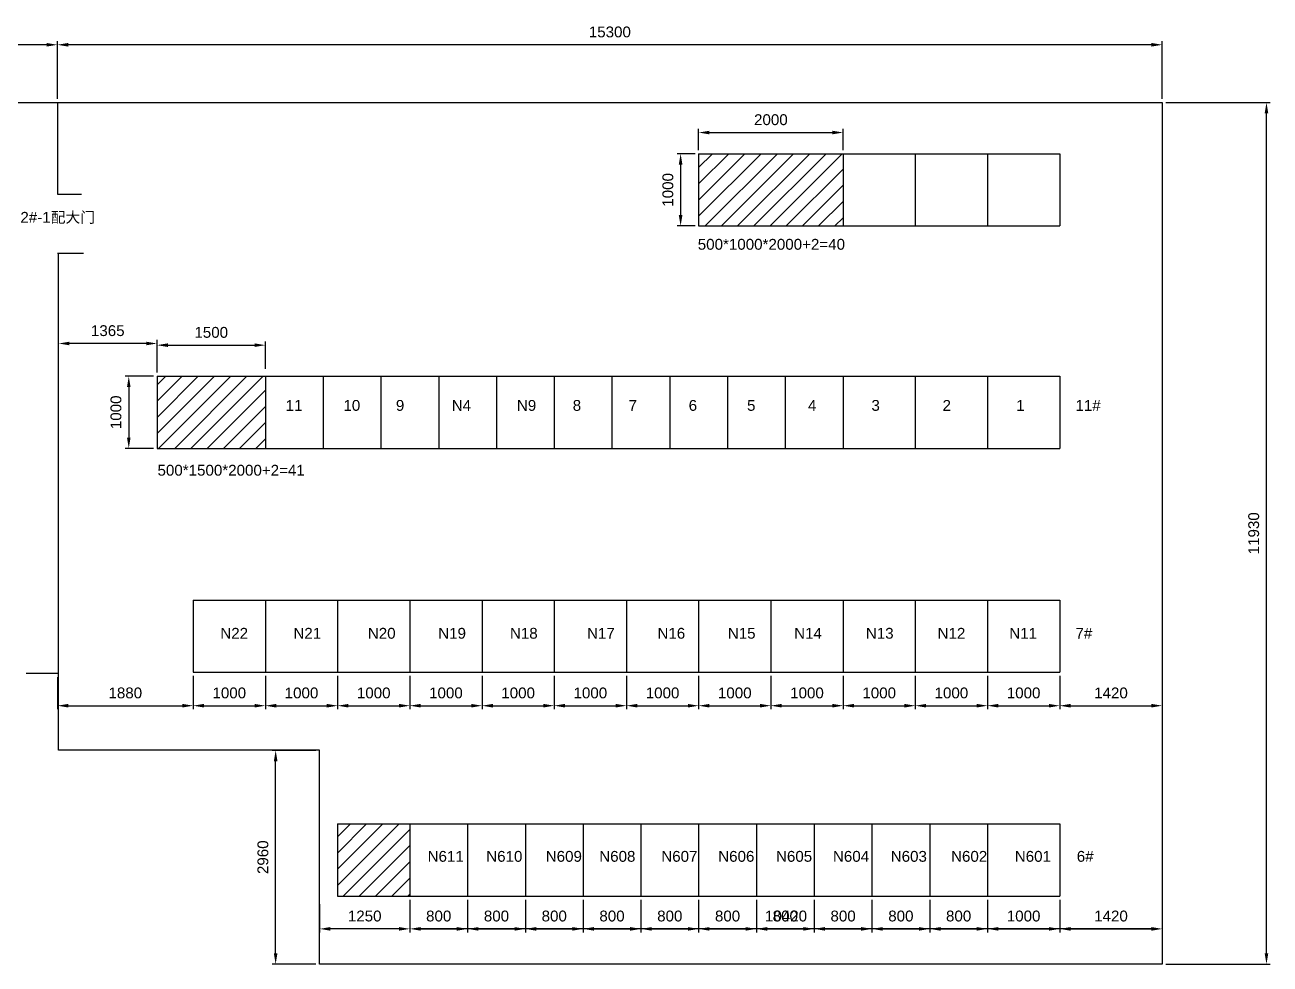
# Model space of a CAD drawing. Header units: millimetres. Extents: x 8 to 67164, y -14211 to 15935.
# Drawn here: x 33095 to 50338, y 1986 to 14990 of the extents above; entities that cross this region are included whole.
import ezdxf

# ---------------------------------------------------------------- set-up
doc = ezdxf.new("R2010")
doc.units = ezdxf.units.MM
doc.layers.add('标注', color=7, linetype='Continuous')
doc.styles.get("Standard").update_dxf_attribs({"font": 'arial.ttf'})
doc.dimstyles.new('ISO-25', dxfattribs={"dimtxt": 150, "dimasz": 150, "dimexe": 50, "dimexo": 50, "dimgap": 100, "dimtad": 1, "dimtoh": 1, "dimdec": 0, "dimtxsty": 'Standard', "dimcen": 0, "dimclrd": 3, "dimclre": 3, "dimclrt": 3, "dimadec": 0, "dimazin": 0, "dimtfac": 1, "dimtdec": 0, "dimtmove": 0, "dimatfit": 3, "dimfxl": 1, "dimarcsym": 2})

# ---------------------------------------------------------------- blocks, each defined once
blk = doc.blocks.new('*D1')
at = {"layer": 'Defpoints', "color": 0, "transparency": 16777216}
for p in [(38425, 2926), (39225, 2926), (39225, 2474)]:
    blk.add_point(p, dxfattribs=at)
at = {"layer": '标注', "color": 3, "lineweight": -2, "transparency": 16777216}
for p, q in [((38425, 2876), (38425, 2424)), ((39225, 2876), (39225, 2424)), ((38575, 2474), (39075, 2474))]:
    blk.add_line(p, q, dxfattribs=at)
at = {"layer": '标注', "color": 3, "transparency": 16777216}
for points in [[(38575, 2499), (38575, 2449), (38425, 2474)], [(39075, 2499), (39075, 2449), (39225, 2474)]]:
    blk.add_solid(points, dxfattribs=at)
at = {"layer": '标注', "color": 3, "transparency": 16777216, "insert": (38825, 2651), "char_height": 150, "attachment_point": 5}
blk.add_mtext('800', dxfattribs=at)
blk = doc.blocks.new('*D15')
at = {"layer": 'Defpoints', "color": 0, "transparency": 16777216}
for p in [(33545, 6008), (35425, 6026), (35425, 5564)]:
    blk.add_point(p, dxfattribs=at)
at = {"layer": '标注', "color": 3, "lineweight": -2, "transparency": 16777216}
for p, q in [((33545, 5958), (33545, 5514)), ((35425, 5976), (35425, 5514)), ((33695, 5564), (35275, 5564))]:
    blk.add_line(p, q, dxfattribs=at)
at = {"layer": '标注', "color": 3, "transparency": 16777216}
for points in [[(33695, 5589), (33695, 5539), (33545, 5564)], [(35275, 5589), (35275, 5539), (35425, 5564)]]:
    blk.add_solid(points, dxfattribs=at)
at = {"layer": '标注', "color": 3, "transparency": 16777216, "insert": (34485, 5740), "char_height": 150, "attachment_point": 5}
blk.add_mtext('1880', dxfattribs=at)
blk = doc.blocks.new('*D16')
at = {"layer": 'Defpoints', "color": 0, "transparency": 16777216}
for p in [(35425, 6026), (36425, 6026), (36425, 5564)]:
    blk.add_point(p, dxfattribs=at)
at = {"layer": '标注', "color": 3, "lineweight": -2, "transparency": 16777216}
for p, q in [((35425, 5976), (35425, 5514)), ((36425, 5976), (36425, 5514)), ((35575, 5564), (36275, 5564))]:
    blk.add_line(p, q, dxfattribs=at)
at = {"layer": '标注', "color": 3, "transparency": 16777216}
for points in [[(35575, 5589), (35575, 5539), (35425, 5564)], [(36275, 5589), (36275, 5539), (36425, 5564)]]:
    blk.add_solid(points, dxfattribs=at)
at = {"layer": '标注', "color": 3, "transparency": 16777216, "insert": (35925, 5740), "char_height": 150, "attachment_point": 5}
blk.add_mtext('1000', dxfattribs=at)
blk = doc.blocks.new('*D17')
at = {"layer": 'Defpoints', "color": 0, "transparency": 16777216}
for p in [(36425, 6026), (37425, 6026), (37425, 5564)]:
    blk.add_point(p, dxfattribs=at)
at = {"layer": '标注', "color": 3, "lineweight": -2, "transparency": 16777216}
for p, q in [((36425, 5976), (36425, 5514)), ((37425, 5976), (37425, 5514)), ((36575, 5564), (37275, 5564))]:
    blk.add_line(p, q, dxfattribs=at)
at = {"layer": '标注', "color": 3, "transparency": 16777216}
for points in [[(36575, 5589), (36575, 5539), (36425, 5564)], [(37275, 5589), (37275, 5539), (37425, 5564)]]:
    blk.add_solid(points, dxfattribs=at)
at = {"layer": '标注', "color": 3, "transparency": 16777216, "insert": (36925, 5740), "char_height": 150, "attachment_point": 5}
blk.add_mtext('1000', dxfattribs=at)
blk = doc.blocks.new('*D18')
at = {"layer": 'Defpoints', "color": 0, "transparency": 16777216}
for p in [(37425, 6026), (38425, 6026), (38425, 5564)]:
    blk.add_point(p, dxfattribs=at)
at = {"layer": '标注', "color": 3, "lineweight": -2, "transparency": 16777216}
for p, q in [((37425, 5976), (37425, 5514)), ((38425, 5976), (38425, 5514)), ((37575, 5564), (38275, 5564))]:
    blk.add_line(p, q, dxfattribs=at)
at = {"layer": '标注', "color": 3, "transparency": 16777216}
for points in [[(37575, 5589), (37575, 5539), (37425, 5564)], [(38275, 5589), (38275, 5539), (38425, 5564)]]:
    blk.add_solid(points, dxfattribs=at)
at = {"layer": '标注', "color": 3, "transparency": 16777216, "insert": (37925, 5740), "char_height": 150, "attachment_point": 5}
blk.add_mtext('1000', dxfattribs=at)
blk = doc.blocks.new('*D19')
at = {"layer": 'Defpoints', "color": 0, "transparency": 16777216}
for p in [(38425, 6026), (39425, 6026), (39425, 5564)]:
    blk.add_point(p, dxfattribs=at)
at = {"layer": '标注', "color": 3, "lineweight": -2, "transparency": 16777216}
for p, q in [((38425, 5976), (38425, 5514)), ((39425, 5976), (39425, 5514)), ((38575, 5564), (39275, 5564))]:
    blk.add_line(p, q, dxfattribs=at)
at = {"layer": '标注', "color": 3, "transparency": 16777216}
for points in [[(38575, 5589), (38575, 5539), (38425, 5564)], [(39275, 5589), (39275, 5539), (39425, 5564)]]:
    blk.add_solid(points, dxfattribs=at)
at = {"layer": '标注', "color": 3, "transparency": 16777216, "insert": (38925, 5740), "char_height": 150, "attachment_point": 5}
blk.add_mtext('1000', dxfattribs=at)
blk = doc.blocks.new('*D20')
at = {"layer": 'Defpoints', "color": 0, "transparency": 16777216}
for p in [(39425, 6026), (40425, 6026), (40425, 5564)]:
    blk.add_point(p, dxfattribs=at)
at = {"layer": '标注', "color": 3, "lineweight": -2, "transparency": 16777216}
for p, q in [((39425, 5976), (39425, 5514)), ((40425, 5976), (40425, 5514)), ((39575, 5564), (40275, 5564))]:
    blk.add_line(p, q, dxfattribs=at)
at = {"layer": '标注', "color": 3, "transparency": 16777216}
for points in [[(39575, 5589), (39575, 5539), (39425, 5564)], [(40275, 5589), (40275, 5539), (40425, 5564)]]:
    blk.add_solid(points, dxfattribs=at)
at = {"layer": '标注', "color": 3, "transparency": 16777216, "insert": (39925, 5740), "char_height": 150, "attachment_point": 5}
blk.add_mtext('1000', dxfattribs=at)
blk = doc.blocks.new('*D21')
at = {"layer": 'Defpoints', "color": 0, "transparency": 16777216}
for p in [(40425, 6026), (41425, 6026), (41425, 5564)]:
    blk.add_point(p, dxfattribs=at)
at = {"layer": '标注', "color": 3, "lineweight": -2, "transparency": 16777216}
for p, q in [((40425, 5976), (40425, 5514)), ((41425, 5976), (41425, 5514)), ((40575, 5564), (41275, 5564))]:
    blk.add_line(p, q, dxfattribs=at)
at = {"layer": '标注', "color": 3, "transparency": 16777216}
for points in [[(40575, 5589), (40575, 5539), (40425, 5564)], [(41275, 5589), (41275, 5539), (41425, 5564)]]:
    blk.add_solid(points, dxfattribs=at)
at = {"layer": '标注', "color": 3, "transparency": 16777216, "insert": (40925, 5740), "char_height": 150, "attachment_point": 5}
blk.add_mtext('1000', dxfattribs=at)
blk = doc.blocks.new('*D22')
at = {"layer": 'Defpoints', "color": 0, "transparency": 16777216}
for p in [(41425, 6026), (42425, 6026), (42425, 5564)]:
    blk.add_point(p, dxfattribs=at)
at = {"layer": '标注', "color": 3, "lineweight": -2, "transparency": 16777216}
for p, q in [((41425, 5976), (41425, 5514)), ((42425, 5976), (42425, 5514)), ((41575, 5564), (42275, 5564))]:
    blk.add_line(p, q, dxfattribs=at)
at = {"layer": '标注', "color": 3, "transparency": 16777216}
for points in [[(41575, 5589), (41575, 5539), (41425, 5564)], [(42275, 5589), (42275, 5539), (42425, 5564)]]:
    blk.add_solid(points, dxfattribs=at)
at = {"layer": '标注', "color": 3, "transparency": 16777216, "insert": (41925, 5740), "char_height": 150, "attachment_point": 5}
blk.add_mtext('1000', dxfattribs=at)
blk = doc.blocks.new('*D23')
at = {"layer": 'Defpoints', "color": 0, "transparency": 16777216}
for p in [(42425, 6026), (43425, 6026), (43425, 5564)]:
    blk.add_point(p, dxfattribs=at)
at = {"layer": '标注', "color": 3, "lineweight": -2, "transparency": 16777216}
for p, q in [((42425, 5976), (42425, 5514)), ((43425, 5976), (43425, 5514)), ((42575, 5564), (43275, 5564))]:
    blk.add_line(p, q, dxfattribs=at)
at = {"layer": '标注', "color": 3, "transparency": 16777216}
for points in [[(42575, 5589), (42575, 5539), (42425, 5564)], [(43275, 5589), (43275, 5539), (43425, 5564)]]:
    blk.add_solid(points, dxfattribs=at)
at = {"layer": '标注', "color": 3, "transparency": 16777216, "insert": (42925, 5740), "char_height": 150, "attachment_point": 5}
blk.add_mtext('1000', dxfattribs=at)
blk = doc.blocks.new('*D24')
at = {"layer": 'Defpoints', "color": 0, "transparency": 16777216}
for p in [(43425, 6026), (44425, 6026), (44425, 5564)]:
    blk.add_point(p, dxfattribs=at)
at = {"layer": '标注', "color": 3, "lineweight": -2, "transparency": 16777216}
for p, q in [((43425, 5976), (43425, 5514)), ((44425, 5976), (44425, 5514)), ((43575, 5564), (44275, 5564))]:
    blk.add_line(p, q, dxfattribs=at)
at = {"layer": '标注', "color": 3, "transparency": 16777216}
for points in [[(43575, 5589), (43575, 5539), (43425, 5564)], [(44275, 5589), (44275, 5539), (44425, 5564)]]:
    blk.add_solid(points, dxfattribs=at)
at = {"layer": '标注', "color": 3, "transparency": 16777216, "insert": (43925, 5740), "char_height": 150, "attachment_point": 5}
blk.add_mtext('1000', dxfattribs=at)
blk = doc.blocks.new('*D25')
at = {"layer": 'Defpoints', "color": 0, "transparency": 16777216}
for p in [(44425, 6026), (45425, 6026), (45425, 5564)]:
    blk.add_point(p, dxfattribs=at)
at = {"layer": '标注', "color": 3, "lineweight": -2, "transparency": 16777216}
for p, q in [((44425, 5976), (44425, 5514)), ((45425, 5976), (45425, 5514)), ((44575, 5564), (45275, 5564))]:
    blk.add_line(p, q, dxfattribs=at)
at = {"layer": '标注', "color": 3, "transparency": 16777216}
for points in [[(44575, 5589), (44575, 5539), (44425, 5564)], [(45275, 5589), (45275, 5539), (45425, 5564)]]:
    blk.add_solid(points, dxfattribs=at)
at = {"layer": '标注', "color": 3, "transparency": 16777216, "insert": (44925, 5740), "char_height": 150, "attachment_point": 5}
blk.add_mtext('1000', dxfattribs=at)
blk = doc.blocks.new('*D26')
at = {"layer": 'Defpoints', "color": 0, "transparency": 16777216}
for p in [(45425, 6026), (46425, 6026), (46425, 5564)]:
    blk.add_point(p, dxfattribs=at)
at = {"layer": '标注', "color": 3, "lineweight": -2, "transparency": 16777216}
for p, q in [((45425, 5976), (45425, 5514)), ((46425, 5976), (46425, 5514)), ((45575, 5564), (46275, 5564))]:
    blk.add_line(p, q, dxfattribs=at)
at = {"layer": '标注', "color": 3, "transparency": 16777216}
for points in [[(45575, 5589), (45575, 5539), (45425, 5564)], [(46275, 5589), (46275, 5539), (46425, 5564)]]:
    blk.add_solid(points, dxfattribs=at)
at = {"layer": '标注', "color": 3, "transparency": 16777216, "insert": (45925, 5740), "char_height": 150, "attachment_point": 5}
blk.add_mtext('1000', dxfattribs=at)
blk = doc.blocks.new('*D27')
at = {"layer": 'Defpoints', "color": 0, "transparency": 16777216}
for p in [(46425, 6026), (47425, 6026), (47425, 5564)]:
    blk.add_point(p, dxfattribs=at)
at = {"layer": '标注', "color": 3, "lineweight": -2, "transparency": 16777216}
for p, q in [((46425, 5976), (46425, 5514)), ((47425, 5976), (47425, 5514)), ((46575, 5564), (47275, 5564))]:
    blk.add_line(p, q, dxfattribs=at)
at = {"layer": '标注', "color": 3, "transparency": 16777216}
for points in [[(46575, 5589), (46575, 5539), (46425, 5564)], [(47275, 5589), (47275, 5539), (47425, 5564)]]:
    blk.add_solid(points, dxfattribs=at)
at = {"layer": '标注', "color": 3, "transparency": 16777216, "insert": (46925, 5740), "char_height": 150, "attachment_point": 5}
blk.add_mtext('1000', dxfattribs=at)
blk = doc.blocks.new('*D28')
at = {"layer": 'Defpoints', "color": 0, "transparency": 16777216}
for p in [(47425, 6026), (48845, 5813), (48845, 5564)]:
    blk.add_point(p, dxfattribs=at)
at = {"layer": '标注', "color": 3, "lineweight": -2, "transparency": 16777216}
for p, q in [((47425, 5976), (47425, 5514)), ((48845, 5763), (48845, 5514)), ((47575, 5564), (48695, 5564))]:
    blk.add_line(p, q, dxfattribs=at)
at = {"layer": '标注', "color": 3, "transparency": 16777216}
for points in [[(47575, 5589), (47575, 5539), (47425, 5564)], [(48695, 5589), (48695, 5539), (48845, 5564)]]:
    blk.add_solid(points, dxfattribs=at)
at = {"layer": '标注', "color": 3, "transparency": 16777216, "insert": (48135, 5740), "char_height": 150, "attachment_point": 5}
blk.add_mtext('1420', dxfattribs=at)
blk = doc.blocks.new('*D29')
at = {"layer": 'Defpoints', "color": 0, "transparency": 16777216}
for p in [(39225, 2926), (40025, 2926), (40025, 2474)]:
    blk.add_point(p, dxfattribs=at)
at = {"layer": '标注', "color": 3, "lineweight": -2, "transparency": 16777216}
for p, q in [((39225, 2876), (39225, 2424)), ((40025, 2876), (40025, 2424)), ((39375, 2474), (39875, 2474))]:
    blk.add_line(p, q, dxfattribs=at)
at = {"layer": '标注', "color": 3, "transparency": 16777216}
for points in [[(39375, 2499), (39375, 2449), (39225, 2474)], [(39875, 2499), (39875, 2449), (40025, 2474)]]:
    blk.add_solid(points, dxfattribs=at)
at = {"layer": '标注', "color": 3, "transparency": 16777216, "insert": (39625, 2651), "char_height": 150, "attachment_point": 5}
blk.add_mtext('800', dxfattribs=at)
blk = doc.blocks.new('*D30')
at = {"layer": 'Defpoints', "color": 0, "transparency": 16777216}
for p in [(40025, 2926), (40825, 2926), (40825, 2474)]:
    blk.add_point(p, dxfattribs=at)
at = {"layer": '标注', "color": 3, "lineweight": -2, "transparency": 16777216}
for p, q in [((40025, 2876), (40025, 2424)), ((40825, 2876), (40825, 2424)), ((40175, 2474), (40675, 2474))]:
    blk.add_line(p, q, dxfattribs=at)
at = {"layer": '标注', "color": 3, "transparency": 16777216}
for points in [[(40175, 2499), (40175, 2449), (40025, 2474)], [(40675, 2499), (40675, 2449), (40825, 2474)]]:
    blk.add_solid(points, dxfattribs=at)
at = {"layer": '标注', "color": 3, "transparency": 16777216, "insert": (40425, 2651), "char_height": 150, "attachment_point": 5}
blk.add_mtext('800', dxfattribs=at)
blk = doc.blocks.new('*D31')
at = {"layer": 'Defpoints', "color": 0, "transparency": 16777216}
for p in [(40825, 2926), (41625, 2926), (41625, 2474)]:
    blk.add_point(p, dxfattribs=at)
at = {"layer": '标注', "color": 3, "lineweight": -2, "transparency": 16777216}
for p, q in [((40825, 2876), (40825, 2424)), ((41625, 2876), (41625, 2424)), ((40975, 2474), (41475, 2474))]:
    blk.add_line(p, q, dxfattribs=at)
at = {"layer": '标注', "color": 3, "transparency": 16777216}
for points in [[(40975, 2499), (40975, 2449), (40825, 2474)], [(41475, 2499), (41475, 2449), (41625, 2474)]]:
    blk.add_solid(points, dxfattribs=at)
at = {"layer": '标注', "color": 3, "transparency": 16777216, "insert": (41225, 2651), "char_height": 150, "attachment_point": 5}
blk.add_mtext('800', dxfattribs=at)
blk = doc.blocks.new('*D32')
at = {"layer": 'Defpoints', "color": 0, "transparency": 16777216}
for p in [(41625, 2926), (42425, 2926), (42425, 2474)]:
    blk.add_point(p, dxfattribs=at)
at = {"layer": '标注', "color": 3, "lineweight": -2, "transparency": 16777216}
for p, q in [((41625, 2876), (41625, 2424)), ((42425, 2876), (42425, 2424)), ((41775, 2474), (42275, 2474))]:
    blk.add_line(p, q, dxfattribs=at)
at = {"layer": '标注', "color": 3, "transparency": 16777216}
for points in [[(41775, 2499), (41775, 2449), (41625, 2474)], [(42275, 2499), (42275, 2449), (42425, 2474)]]:
    blk.add_solid(points, dxfattribs=at)
at = {"layer": '标注', "color": 3, "transparency": 16777216, "insert": (42025, 2651), "char_height": 150, "attachment_point": 5}
blk.add_mtext('800', dxfattribs=at)
blk = doc.blocks.new('*D33')
at = {"layer": 'Defpoints', "color": 0, "transparency": 16777216}
for p in [(42425, 2926), (43225, 2926), (43225, 2474)]:
    blk.add_point(p, dxfattribs=at)
at = {"layer": '标注', "color": 3, "lineweight": -2, "transparency": 16777216}
for p, q in [((42425, 2876), (42425, 2424)), ((43225, 2876), (43225, 2424)), ((42575, 2474), (43075, 2474))]:
    blk.add_line(p, q, dxfattribs=at)
at = {"layer": '标注', "color": 3, "transparency": 16777216}
for points in [[(42575, 2499), (42575, 2449), (42425, 2474)], [(43075, 2499), (43075, 2449), (43225, 2474)]]:
    blk.add_solid(points, dxfattribs=at)
at = {"layer": '标注', "color": 3, "transparency": 16777216, "insert": (42825, 2651), "char_height": 150, "attachment_point": 5}
blk.add_mtext('800', dxfattribs=at)
blk = doc.blocks.new('*D34')
at = {"layer": 'Defpoints', "color": 0, "transparency": 16777216}
for p in [(43225, 2926), (44025, 2926), (44025, 2474)]:
    blk.add_point(p, dxfattribs=at)
at = {"layer": '标注', "color": 3, "lineweight": -2, "transparency": 16777216}
for p, q in [((43225, 2876), (43225, 2424)), ((44025, 2876), (44025, 2424)), ((43375, 2474), (43875, 2474))]:
    blk.add_line(p, q, dxfattribs=at)
at = {"layer": '标注', "color": 3, "transparency": 16777216}
for points in [[(43375, 2499), (43375, 2449), (43225, 2474)], [(43875, 2499), (43875, 2449), (44025, 2474)]]:
    blk.add_solid(points, dxfattribs=at)
at = {"layer": '标注', "color": 3, "transparency": 16777216, "insert": (43625, 2651), "char_height": 150, "attachment_point": 5}
blk.add_mtext('800', dxfattribs=at)
blk = doc.blocks.new('*D35')
at = {"layer": 'Defpoints', "color": 0, "transparency": 16777216}
for p in [(44025, 2926), (44825, 2926), (44825, 2474)]:
    blk.add_point(p, dxfattribs=at)
at = {"layer": '标注', "color": 3, "lineweight": -2, "transparency": 16777216}
for p, q in [((44025, 2876), (44025, 2424)), ((44825, 2876), (44825, 2424)), ((44175, 2474), (44675, 2474))]:
    blk.add_line(p, q, dxfattribs=at)
at = {"layer": '标注', "color": 3, "transparency": 16777216}
for points in [[(44175, 2499), (44175, 2449), (44025, 2474)], [(44675, 2499), (44675, 2449), (44825, 2474)]]:
    blk.add_solid(points, dxfattribs=at)
at = {"layer": '标注', "color": 3, "transparency": 16777216, "insert": (44425, 2651), "char_height": 150, "attachment_point": 5}
blk.add_mtext('800', dxfattribs=at)
blk = doc.blocks.new('*D36')
at = {"layer": 'Defpoints', "color": 0, "transparency": 16777216}
for p in [(44825, 2926), (45625, 2926), (45625, 2474)]:
    blk.add_point(p, dxfattribs=at)
at = {"layer": '标注', "color": 3, "lineweight": -2, "transparency": 16777216}
for p, q in [((44825, 2876), (44825, 2424)), ((45625, 2876), (45625, 2424)), ((44975, 2474), (45475, 2474))]:
    blk.add_line(p, q, dxfattribs=at)
at = {"layer": '标注', "color": 3, "transparency": 16777216}
for points in [[(44975, 2499), (44975, 2449), (44825, 2474)], [(45475, 2499), (45475, 2449), (45625, 2474)]]:
    blk.add_solid(points, dxfattribs=at)
at = {"layer": '标注', "color": 3, "transparency": 16777216, "insert": (45225, 2651), "char_height": 150, "attachment_point": 5}
blk.add_mtext('800', dxfattribs=at)
blk = doc.blocks.new('*D37')
at = {"layer": 'Defpoints', "color": 0, "transparency": 16777216}
for p in [(45625, 2926), (46425, 2926), (46425, 2474)]:
    blk.add_point(p, dxfattribs=at)
at = {"layer": '标注', "color": 3, "lineweight": -2, "transparency": 16777216}
for p, q in [((45625, 2876), (45625, 2424)), ((46425, 2876), (46425, 2424)), ((45775, 2474), (46275, 2474))]:
    blk.add_line(p, q, dxfattribs=at)
at = {"layer": '标注', "color": 3, "transparency": 16777216}
for points in [[(45775, 2499), (45775, 2449), (45625, 2474)], [(46275, 2499), (46275, 2449), (46425, 2474)]]:
    blk.add_solid(points, dxfattribs=at)
at = {"layer": '标注', "color": 3, "transparency": 16777216, "insert": (46025, 2651), "char_height": 150, "attachment_point": 5}
blk.add_mtext('800', dxfattribs=at)
blk = doc.blocks.new('*D38')
at = {"layer": 'Defpoints', "color": 0, "transparency": 16777216}
for p in [(46425, 2926), (47425, 2926), (47425, 2474)]:
    blk.add_point(p, dxfattribs=at)
at = {"layer": '标注', "color": 3, "lineweight": -2, "transparency": 16777216}
for p, q in [((46425, 2876), (46425, 2424)), ((47425, 2876), (47425, 2424)), ((46575, 2474), (47275, 2474))]:
    blk.add_line(p, q, dxfattribs=at)
at = {"layer": '标注', "color": 3, "transparency": 16777216}
for points in [[(46575, 2499), (46575, 2449), (46425, 2474)], [(47275, 2499), (47275, 2449), (47425, 2474)]]:
    blk.add_solid(points, dxfattribs=at)
at = {"layer": '标注', "color": 3, "transparency": 16777216, "insert": (46925, 2651), "char_height": 150, "attachment_point": 5}
blk.add_mtext('1000', dxfattribs=at)
blk = doc.blocks.new('*D39')
at = {"layer": 'Defpoints', "color": 0, "transparency": 16777216}
for p in [(48845, 2978), (47425, 2926), (48845, 2474)]:
    blk.add_point(p, dxfattribs=at)
at = {"layer": '标注', "color": 3, "lineweight": -2, "transparency": 16777216}
for p, q in [((47425, 2876), (47425, 2424)), ((48845, 2928), (48845, 2424)), ((47575, 2474), (48695, 2474))]:
    blk.add_line(p, q, dxfattribs=at)
at = {"layer": '标注', "color": 3, "transparency": 16777216}
for points in [[(47575, 2499), (47575, 2449), (47425, 2474)], [(48695, 2499), (48695, 2449), (48845, 2474)]]:
    blk.add_solid(points, dxfattribs=at)
at = {"layer": '标注', "color": 3, "transparency": 16777216, "insert": (48135, 2651), "char_height": 150, "attachment_point": 5}
blk.add_mtext('1420', dxfattribs=at)
blk = doc.blocks.new('*D40')
at = {"layer": 'Defpoints', "color": 0, "transparency": 16777216}
for p in [(48845, 2978), (38425, 2876), (38425, 2474)]:
    blk.add_point(p, dxfattribs=at)
at = {"layer": '标注', "color": 3, "lineweight": -2, "transparency": 16777216}
for p, q in [((38425, 2826), (38425, 2424)), ((48845, 2928), (48845, 2424)), ((48695, 2474), (38575, 2474))]:
    blk.add_line(p, q, dxfattribs=at)
at = {"layer": '标注', "color": 3, "transparency": 16777216}
for points in [[(38575, 2499), (38575, 2449), (38425, 2474)], [(48695, 2499), (48695, 2449), (48845, 2474)]]:
    blk.add_solid(points, dxfattribs=at)
at = {"layer": '标注', "color": 3, "transparency": 16777216, "insert": (43635, 2651), "char_height": 150, "attachment_point": 5}
blk.add_mtext('10420', dxfattribs=at)
blk = doc.blocks.new('*D41')
at = {"layer": 'Defpoints', "color": 0, "transparency": 16777216}
for p in [(37175, 2868), (38425, 2876), (37175, 2474)]:
    blk.add_point(p, dxfattribs=at)
at = {"layer": '标注', "color": 3, "lineweight": -2, "transparency": 16777216}
for p, q in [((37175, 2818), (37175, 2424)), ((38425, 2826), (38425, 2424)), ((38275, 2474), (37325, 2474))]:
    blk.add_line(p, q, dxfattribs=at)
at = {"layer": '标注', "color": 3, "transparency": 16777216}
for points in [[(37325, 2499), (37325, 2449), (37175, 2474)], [(38275, 2499), (38275, 2449), (38425, 2474)]]:
    blk.add_solid(points, dxfattribs=at)
at = {"layer": '标注', "color": 3, "transparency": 16777216, "insert": (37800, 2651), "char_height": 150, "attachment_point": 5}
blk.add_mtext('1250', dxfattribs=at)
blk = doc.blocks.new('*D42')
at = {"layer": 'Defpoints', "color": 0, "transparency": 16777216}
for p in [(36567, 4946), (37175, 4946), (37175, 1986)]:
    blk.add_point(p, dxfattribs=at)
at = {"layer": '标注', "color": 3, "lineweight": -2, "transparency": 16777216}
for p, q in [((37125, 4946), (36517, 4946)), ((36567, 2136), (36567, 4796)), ((37125, 1986), (36517, 1986))]:
    blk.add_line(p, q, dxfattribs=at)
at = {"layer": '标注', "color": 3, "transparency": 16777216}
for points in [[(36542, 4796), (36592, 4796), (36567, 4946)], [(36542, 2136), (36592, 2136), (36567, 1986)]]:
    blk.add_solid(points, dxfattribs=at)
at = {"layer": '标注', "color": 3, "transparency": 16777216, "insert": (36391, 3466), "char_height": 150, "attachment_point": 5, "rotation": 90}
blk.add_mtext('2960', dxfattribs=at)
blk = doc.blocks.new('*D43')
at = {"layer": 'Defpoints', "color": 0, "transparency": 16777216}
for p in [(48845, 13916), (50288, 13916), (48845, 1986)]:
    blk.add_point(p, dxfattribs=at)
at = {"layer": '标注', "color": 3, "lineweight": -2, "transparency": 16777216}
for p, q in [((48895, 13916), (50338, 13916)), ((50288, 2136), (50288, 13766)), ((48895, 1986), (50338, 1986))]:
    blk.add_line(p, q, dxfattribs=at)
at = {"layer": '标注', "color": 3, "transparency": 16777216}
for points in [[(50263, 13766), (50313, 13766), (50288, 13916)], [(50263, 2136), (50313, 2136), (50288, 1986)]]:
    blk.add_solid(points, dxfattribs=at)
at = {"layer": '标注', "color": 3, "transparency": 16777216, "insert": (50112, 7951), "char_height": 150, "attachment_point": 5, "rotation": 90}
blk.add_mtext('11930', dxfattribs=at)
blk = doc.blocks.new('*D44')
at = {"layer": 'Defpoints', "color": 0, "transparency": 16777216}
for p in [(33545, 14715), (33545, 13916), (48845, 13916)]:
    blk.add_point(p, dxfattribs=at)
at = {"layer": '标注', "color": 3, "lineweight": -2, "transparency": 16777216}
for p, q in [((33545, 13966), (33545, 14765)), ((48695, 14715), (33695, 14715)), ((48845, 13966), (48845, 14765))]:
    blk.add_line(p, q, dxfattribs=at)
at = {"layer": '标注', "color": 3, "transparency": 16777216}
for points in [[(33695, 14740), (33695, 14690), (33545, 14715)], [(48695, 14740), (48695, 14690), (48845, 14715)]]:
    blk.add_solid(points, dxfattribs=at)
at = {"layer": '标注', "color": 3, "transparency": 16777216, "insert": (41195, 14892), "char_height": 150, "attachment_point": 5}
blk.add_mtext('15300', dxfattribs=at)
blk = doc.blocks.new('*D45')
at = {"layer": 'Defpoints', "color": 0, "transparency": 16777216}
for p in [(24055, 14715), (24055, 13916), (33545, 13916)]:
    blk.add_point(p, dxfattribs=at)
at = {"layer": '标注', "color": 3, "lineweight": -2, "transparency": 16777216}
for p, q in [((24055, 13966), (24055, 14765)), ((33395, 14715), (24205, 14715)), ((33545, 13966), (33545, 14765))]:
    blk.add_line(p, q, dxfattribs=at)
at = {"layer": '标注', "color": 3, "transparency": 16777216}
for points in [[(24205, 14740), (24205, 14690), (24055, 14715)], [(33395, 14740), (33395, 14690), (33545, 14715)]]:
    blk.add_solid(points, dxfattribs=at)
at = {"layer": '标注', "color": 3, "transparency": 16777216, "insert": (28800, 14892), "char_height": 150, "attachment_point": 5}
blk.add_mtext('9490', dxfattribs=at)
blk = doc.blocks.new('*D48')
at = {"layer": 'Defpoints', "color": 0, "transparency": 16777216}
for p in [(42425, 13206), (42175, 12206), (42425, 12206)]:
    blk.add_point(p, dxfattribs=at)
at = {"layer": '标注', "color": 3, "lineweight": -2, "transparency": 16777216}
for p, q in [((42375, 13206), (42125, 13206)), ((42175, 13056), (42175, 12356)), ((42375, 12206), (42125, 12206))]:
    blk.add_line(p, q, dxfattribs=at)
at = {"layer": '标注', "color": 3, "transparency": 16777216}
for points in [[(42150, 13056), (42200, 13056), (42175, 13206)], [(42150, 12356), (42200, 12356), (42175, 12206)]]:
    blk.add_solid(points, dxfattribs=at)
at = {"layer": '标注', "color": 3, "transparency": 16777216, "insert": (41999, 12706), "char_height": 150, "attachment_point": 5, "rotation": 90}
blk.add_mtext('1000', dxfattribs=at)
blk = doc.blocks.new('*D49')
at = {"layer": 'Defpoints', "color": 0, "transparency": 16777216}
for p in [(44425, 13500), (42425, 13206), (44425, 13206)]:
    blk.add_point(p, dxfattribs=at)
at = {"layer": '标注', "color": 3, "lineweight": -2, "transparency": 16777216}
for p, q in [((42425, 13256), (42425, 13550)), ((42575, 13500), (44275, 13500)), ((44425, 13256), (44425, 13550))]:
    blk.add_line(p, q, dxfattribs=at)
at = {"layer": '标注', "color": 3, "transparency": 16777216}
for points in [[(42575, 13525), (42575, 13475), (42425, 13500)], [(44275, 13525), (44275, 13475), (44425, 13500)]]:
    blk.add_solid(points, dxfattribs=at)
at = {"layer": '标注', "color": 3, "transparency": 16777216, "insert": (43425, 13677), "char_height": 150, "attachment_point": 5}
blk.add_mtext('2000', dxfattribs=at)
blk = doc.blocks.new('*D50')
at = {"layer": 'Defpoints', "color": 0, "transparency": 16777216}
for p in [(33560, 10579), (33560, 10126), (34925, 10126)]:
    blk.add_point(p, dxfattribs=at)
at = {"layer": '标注', "color": 3, "lineweight": -2, "transparency": 16777216}
for p, q in [((33560, 10176), (33560, 10629)), ((34775, 10579), (33710, 10579)), ((34925, 10176), (34925, 10629))]:
    blk.add_line(p, q, dxfattribs=at)
at = {"layer": '标注', "color": 3, "transparency": 16777216}
for points in [[(33710, 10604), (33710, 10554), (33560, 10579)], [(34775, 10604), (34775, 10554), (34925, 10579)]]:
    blk.add_solid(points, dxfattribs=at)
at = {"layer": '标注', "color": 3, "transparency": 16777216, "insert": (34242, 10756), "char_height": 150, "attachment_point": 5}
blk.add_mtext('1365', dxfattribs=at)
blk = doc.blocks.new('*D51')
at = {"layer": 'Defpoints', "color": 0, "transparency": 16777216}
for p in [(36425, 10556), (34925, 10176), (36425, 10176)]:
    blk.add_point(p, dxfattribs=at)
at = {"layer": '标注', "color": 3, "lineweight": -2, "transparency": 16777216}
for p, q in [((34925, 10226), (34925, 10606)), ((35075, 10556), (36275, 10556)), ((36425, 10226), (36425, 10606))]:
    blk.add_line(p, q, dxfattribs=at)
at = {"layer": '标注', "color": 3, "transparency": 16777216}
for points in [[(35075, 10581), (35075, 10531), (34925, 10556)], [(36275, 10581), (36275, 10531), (36425, 10556)]]:
    blk.add_solid(points, dxfattribs=at)
at = {"layer": '标注', "color": 3, "transparency": 16777216, "insert": (35675, 10732), "char_height": 150, "attachment_point": 5}
blk.add_mtext('1500', dxfattribs=at)
blk = doc.blocks.new('*D52')
at = {"layer": 'Defpoints', "color": 0, "transparency": 16777216}
for p in [(34925, 10126), (34533, 9126), (34925, 9126)]:
    blk.add_point(p, dxfattribs=at)
at = {"layer": '标注', "color": 3, "lineweight": -2, "transparency": 16777216}
for p, q in [((34875, 10126), (34483, 10126)), ((34533, 9976), (34533, 9276)), ((34875, 9126), (34483, 9126))]:
    blk.add_line(p, q, dxfattribs=at)
at = {"layer": '标注', "color": 3, "transparency": 16777216}
for points in [[(34508, 9976), (34558, 9976), (34533, 10126)], [(34508, 9276), (34558, 9276), (34533, 9126)]]:
    blk.add_solid(points, dxfattribs=at)
at = {"layer": '标注', "color": 3, "transparency": 16777216, "insert": (34356, 9626), "char_height": 150, "attachment_point": 5, "rotation": 90}
blk.add_mtext('1000', dxfattribs=at)

msp = doc.modelspace()

# ---------------------------------------------------------------- hatches: boundary and pattern name
at = {"layer": '标注'}
h = msp.add_hatch(dxfattribs=at)
h.set_pattern_fill('ANSI31', color=256, scale=50)
h.paths.add_polyline_path([(44424.8, 13206.5), (42424.8, 13206.5), (42424.8, 12206.5), (44424.8, 12206.5)])
h = msp.add_hatch(dxfattribs=at)
h.set_pattern_fill('ANSI31', color=256, scale=50)
h.paths.add_polyline_path([(36424.8, 10126.5), (34924.8, 10126.5), (34924.8, 9126.5), (36424.8, 9126.5)])
h = msp.add_hatch(dxfattribs=at)
h.set_pattern_fill('ANSI31', color=256, scale=50)
h.paths.add_polyline_path([(38424.8, 3926.5), (37424.8, 3926.5), (37424.8, 2926.5), (38424.8, 2926.5)])

# ---------------------------------------------------------------- linework, layer by layer
for p, q in [((24054.8, 13916.5), (33544.8, 13916.5)), ((33544.8, 13916.5), (33544.8, 12646.2)), ((33544.8, 13916.5), (48844.8, 13916.5)), ((48844.8, 13916.5), (48844.8, 1986.5)), ((42424.8, 13206.5), (47424.8, 13206.5)), ((44424.8, 13206.5), (44424.8, 12206.5)), ((45424.8, 13206.5), (45424.8, 12206.5)), ((46424.8, 13206.5), (46424.8, 12206.5)), ((47424.8, 13206.5), (47424.8, 12206.5)), ((33544.8, 12646.2), (33878.4, 12646.2)), ((42424.8, 12206.5), (47424.8, 12206.5)), ((33544.8, 11829.9), (33904.7, 11829.9)), ((33559.7, 4946.5), (33559.7, 11829.9)), ((34924.8, 10126.5), (47424.8, 10126.5)), ((36424.8, 10126.5), (47424.8, 10126.5)), ((36424.8, 10126.5), (36424.8, 9126.5)), ((37224.8, 10126.5), (37224.8, 9126.5)), ((37224.8, 10126.5), (37224.8, 9126.5)), ((38024.8, 10126.5), (38024.8, 9126.5)), ((38824.8, 10126.5), (38824.8, 9126.5)), ((39624.8, 10126.5), (39624.8, 9126.5)), ((40424.8, 10126.5), (40424.8, 9126.5)), ((41224.8, 10126.5), (41224.8, 9126.5)), ((42024.8, 10126.5), (42024.8, 9126.5)), ((42824.8, 10126.5), (42824.8, 9126.5)), ((43624.8, 10126.5), (43624.8, 9126.5)), ((44424.8, 10126.5), (44424.8, 9126.5)), ((45424.8, 10126.5), (45424.8, 9126.5)), ((46424.8, 10126.5), (46424.8, 9126.5)), ((47424.8, 10126.5), (47424.8, 9126.5)), ((34924.8, 9126.5), (47424.8, 9126.5)), ((36424.8, 9126.5), (47424.8, 9126.5)), ((35424.8, 7026.5), (47424.8, 7026.5)), ((35424.8, 7026.5), (35424.8, 6026.5)), ((36424.8, 7026.5), (36424.8, 6026.5)), ((37424.8, 7026.5), (37424.8, 6026.5)), ((38424.8, 7026.5), (38424.8, 6026.5)), ((39424.8, 7026.5), (39424.8, 6026.5)), ((39424.8, 7026.5), (39424.8, 6026.5)), ((40424.8, 7026.5), (40424.8, 6026.5)), ((41424.8, 7026.5), (41424.8, 6026.5)), ((42424.8, 7026.5), (42424.8, 6026.5)), ((43424.8, 7026.5), (43424.8, 6026.5)), ((44424.8, 7026.5), (44424.8, 6026.5)), ((45424.8, 7026.5), (45424.8, 6026.5)), ((45424.8, 7026.5), (45424.8, 6026.5)), ((46424.8, 7026.5), (46424.8, 6026.5)), ((47424.8, 7026.5), (47424.8, 6026.5)), ((33544.8, 6008), (33114, 6008)), ((35424.8, 6026.5), (47424.8, 6026.5)), ((37174.8, 4946.5), (33559.7, 4946.5)), ((37174.8, 1986.5), (37174.8, 4946.5)), ((37424.8, 3926.5), (47424.8, 3926.5)), ((37424.8, 3926.5), (37424.8, 2926.5)), ((38424.8, 3926.5), (38424.8, 2926.5)), ((39224.8, 3926.5), (39224.8, 2926.5)), ((40024.8, 3926.5), (40024.8, 2926.5)), ((40824.8, 3926.5), (40824.8, 2926.5)), ((41624.8, 3926.5), (41624.8, 2926.5)), ((42424.8, 3926.5), (42424.8, 2926.5)), ((43224.8, 3926.5), (43224.8, 2926.5)), ((44024.8, 3926.5), (44024.8, 2926.5)), ((44824.8, 3926.5), (44824.8, 2926.5)), ((45624.8, 3926.5), (45624.8, 2926.5)), ((46424.8, 3926.5), (46424.8, 2926.5)), ((47424.8, 3926.5), (47424.8, 2926.5)), ((37424.8, 2926.5), (47424.8, 2926.5)), ((48844.8, 1986.5), (37174.8, 1986.5))]:
    msp.add_line(p, q)
for p, q in [((42424.8, 13206.5), (42424.8, 12206.5)), ((34924.8, 10126.5), (34924.8, 9126.5))]:
    msp.add_line(p, q, dxfattribs=at)

# ---------------------------------------------------------------- texts
for s, p in [('2#-1配大门', (33032.2, 12251.2)), ('500*1000*2000+2=40', (42412.6, 11877.4)), ('11', (36705.4, 9646.7)), ('10', (37505.4, 9646.7)), ('9', (38231.9, 9646.7)), ('N4', (39005.3, 9646.7)), ('N9', (39907.7, 9646.7)), ('8', (40681.1, 9646.7)), ('7', (41454.6, 9646.7)), ('6', (42286.6, 9646.7)), ('5', (43095.2, 9646.7)), ('4', (43938.9, 9646.7)), ('3', (44817.8, 9646.7)), ('2', (45802.2, 9646.7)), ('1', (46821.7, 9646.7)), ('11#', (47642.6, 9646.7)), ('500*1500*2000+2=41', (34931, 8749.2)), ('N22', (35800.9, 6491.7)), ('N21', (36812.9, 6491.7)), ('N20', (37843.7, 6491.7)), ('N19', (38818.2, 6491.7)), ('N18', (39811.4, 6491.7)), ('N17', (40879.6, 6491.7)), ('N16', (41854.2, 6491.7)), ('N15', (42828.7, 6491.7)), ('N14', (43747, 6491.7)), ('N13', (44740.2, 6491.7)), ('N12', (45733.5, 6491.7)), ('N11', (46726.7, 6491.7)), ('7#', (47642.6, 6491.7)), ('N611', (38671.5, 3403.1)), ('N610', (39483.5, 3403.1)), ('N609', (40307.2, 3403.1)), ('N608', (41048.5, 3403.1)), ('N607', (41907.5, 3403.1)), ('N606', (42695.9, 3403.1)), ('N605', (43496.1, 3403.1)), ('N604', (44284.5, 3403.1)), ('N603', (45084.7, 3403.1)), ('N602', (45920.2, 3403.1)), ('N601', (46802.7, 3403.1)), ('6#', (47661.2, 3403.1))]:
    msp.add_text(s, height=150).set_placement(p)

# ---------------------------------------------------------------- dimensions: what is measured, and where the dimension line sits
for base, p1, p2, picture, middle in [((24054.8, 14715.1), (33544.8, 13916.5), (24054.8, 13916.5), '*D45', (28799.8, 14891.6)), ((36424.8, 5563.7), (35424.8, 6026.5), (36424.8, 6026.5), '*D16', (35924.8, 5740.3)), ((37424.8, 5563.7), (36424.8, 6026.5), (37424.8, 6026.5), '*D17', (36924.8, 5740.3)), ((38424.8, 5563.7), (37424.8, 6026.5), (38424.8, 6026.5), '*D18', (37924.8, 5740.3)), ((39424.8, 5563.7), (38424.8, 6026.5), (39424.8, 6026.5), '*D19', (38924.8, 5740.3)), ((40424.8, 5563.7), (39424.8, 6026.5), (40424.8, 6026.5), '*D20', (39924.8, 5740.3)), ((41424.8, 5563.7), (40424.8, 6026.5), (41424.8, 6026.5), '*D21', (40924.8, 5740.3)), ((42424.8, 5563.7), (41424.8, 6026.5), (42424.8, 6026.5), '*D22', (41924.8, 5740.3)), ((43424.8, 5563.7), (42424.8, 6026.5), (43424.8, 6026.5), '*D23', (42924.8, 5740.3)), ((44424.8, 5563.7), (43424.8, 6026.5), (44424.8, 6026.5), '*D24', (43924.8, 5740.3)), ((45424.8, 5563.7), (44424.8, 6026.5), (45424.8, 6026.5), '*D25', (44924.8, 5740.3)), ((46424.8, 5563.7), (45424.8, 6026.5), (46424.8, 6026.5), '*D26', (45924.8, 5740.3)), ((47424.8, 5563.7), (46424.8, 6026.5), (47424.8, 6026.5), '*D27', (46924.8, 5740.3)), ((48844.8, 5563.7), (47424.8, 6026.5), (48844.8, 5813.2), '*D28', (48134.8, 5740.3)), ((38424.8, 2474.2), (48844.8, 2978.1), (38424.8, 2876.5), '*D40', (43634.8, 2650.8)), ((48844.8, 2474.2), (47424.8, 2926.5), (48844.8, 2978.1), '*D39', (48134.8, 2650.8)), ((37174.8, 2474.2), (38424.8, 2876.5), (37174.8, 2868.3), '*D41', (37799.8, 2650.8)), ((40024.8, 2474.2), (39224.8, 2926.5), (40024.8, 2926.5), '*D29', (39624.8, 2650.8)), ((40824.8, 2474.2), (40024.8, 2926.5), (40824.8, 2926.5), '*D30', (40424.8, 2650.8)), ((41624.8, 2474.2), (40824.8, 2926.5), (41624.8, 2926.5), '*D31', (41224.8, 2650.8)), ((42424.8, 2474.2), (41624.8, 2926.5), (42424.8, 2926.5), '*D32', (42024.8, 2650.8)), ((43224.8, 2474.2), (42424.8, 2926.5), (43224.8, 2926.5), '*D33', (42824.8, 2650.8)), ((44024.8, 2474.2), (43224.8, 2926.5), (44024.8, 2926.5), '*D34', (43624.8, 2650.8)), ((44824.8, 2474.2), (44024.8, 2926.5), (44824.8, 2926.5), '*D35', (44424.8, 2650.8)), ((45624.8, 2474.2), (44824.8, 2926.5), (45624.8, 2926.5), '*D36', (45224.8, 2650.8)), ((46424.8, 2474.2), (45624.8, 2926.5), (46424.8, 2926.5), '*D37', (46024.8, 2650.8)), ((47424.8, 2474.2), (46424.8, 2926.5), (47424.8, 2926.5), '*D38', (46924.8, 2650.8))]:
    dim = msp.add_linear_dim(base=base, p1=p1, p2=p2, dimstyle='ISO-25', override={"dimtmove": 1}, dxfattribs=at)
    dim.commit()
    dim.dimension.update_dxf_attribs({"geometry": picture, "text_midpoint": middle})
for base, p1, p2, picture, middle in [((33544.8, 14715.1), (48844.8, 13916.5), (33544.8, 13916.5), '*D44', (41194.8, 14891.7)), ((44424.8, 13500.2), (42424.8, 13206.5), (44424.8, 13206.5), '*D49', (43424.8, 13676.8)), ((33559.7, 10578.9), (34924.8, 10126.5), (33559.7, 10126.5), '*D50', (34242.2, 10755.5)), ((36424.8, 10555.6), (34924.8, 10176.5), (36424.8, 10176.5), '*D51', (35674.8, 10732.1)), ((35424.8, 5563.7), (33544.8, 6008), (35424.8, 6026.5), '*D15', (34484.8, 5740.3)), ((39224.8, 2474.2), (38424.8, 2926.5), (39224.8, 2926.5), '*D1', (38824.8, 2650.8))]:
    dim = msp.add_linear_dim(base=base, p1=p1, p2=p2, dimstyle='ISO-25', dxfattribs=at)
    dim.commit()
    dim.dimension.update_dxf_attribs({"geometry": picture, "text_midpoint": middle})
for base, p1, p2, picture, middle in [((50288.3, 13916.5), (48844.8, 1986.5), (48844.8, 13916.5), '*D43', (50111.7, 7951.5)), ((42175.1, 12206.5), (42424.8, 13206.5), (42424.8, 12206.5), '*D48', (41998.5, 12706.5)), ((34533, 9126.5), (34924.8, 10126.5), (34924.8, 9126.5), '*D52', (34356.4, 9626.5)), ((36567.2, 4946.5), (37174.8, 1986.5), (37174.8, 4946.5), '*D42', (36390.6, 3466.5))]:
    dim = msp.add_linear_dim(base=base, p1=p1, p2=p2, angle=90, dimstyle='ISO-25', dxfattribs=at)
    dim.commit()
    dim.dimension.update_dxf_attribs({"geometry": picture, "text_midpoint": middle})

doc.saveas('drawing.dxf')
